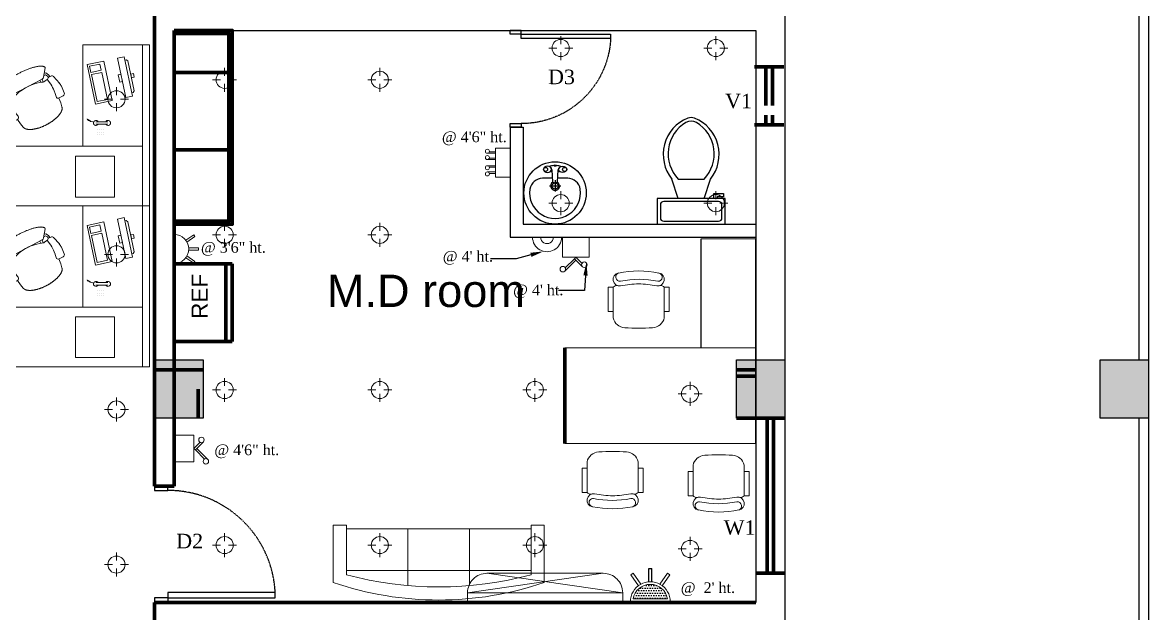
# Model space of a CAD drawing. Header units: inches. Extents: x 2702 to 16065, y 1501 to 3657.
# Drawn here: x 13356.5 to 13704.9, y 2448.8 to 2631.7 of the extents above; entities that cross this region are included whole.
import ezdxf
from ezdxf import colors
from ezdxf.entities.mleader import LeaderData, LeaderLine
from ezdxf.math import Vec2, Vec3

# ---------------------------------------------------------------- set-up
doc = ezdxf.new("R2010")
doc.units = ezdxf.units.IN
for name, pattern in [('ACAD_ISO02W100', [15, 12, -3]), ('ACAD_ISO03W100', [30, 12, -18]), ('HIDDEN4', [0.09375, 0.0625, -0.03125])]:
    doc.linetypes.add(name, pattern=pattern)
for name, color, linetype, lineweight in [('A-FURNITURE', 255, 'Continuous', 5), ('changing', 45, 'Continuous', 25), ('ELECTRICAL POINTS', 7, 'Continuous', 25), ('LIGHTS', 1, 'Continuous', 25)]:
    doc.layers.add(name, color=color, linetype=linetype, lineweight=lineweight)
for name, color, linetype in [('Layer1', 7, 'Continuous'), ('sanitary', 110, 'Continuous'), ('text', 10, 'Continuous')]:
    doc.layers.add(name, color=color, linetype=linetype)
doc.styles.add('NEG3', font='arial.ttf')
doc.styles.get("Standard").update_dxf_attribs({"font": 'arial.ttf'})

# ---------------------------------------------------------------- blocks, each defined once
blk = doc.blocks.new('Toilet - top')
for p, q in [((9.5, -6), (9.5, -2)), ((-10, -8.5), (-8, -8.5)), ((-10, -9.5), (-10, -8.5)), ((-7, -9.5), (-10, -9.5)), ((-8, -8.5), (-8, -8)), ((-7, -8), (-7, -9.5)), ((-4, -8), (-6, -14)), ((4, -8), (6, -14)), ((4, -14), (-4, -14))]:
    blk.add_line(p, q)
blk.add_lwpolyline([(10.5, -8), (10.5, 0), (-10.5, 0), (-10.5, -8)], close=True)
for points in [[(-9.5, -2), (-9.5, -6)], [(8.5, -1), (-8.5, -1)], [(-8.5, -7), (8.5, -7)]]:
    blk.add_lwpolyline(points)
for centre, radius, start, end in [((-8.62, -1.88), 0.884, 81.8699, 188.1301), ((8.62, -1.88), 0.884, 351.8699, 98.1301), ((-8.62, -6.12), 0.884, 171.8699, 278.1301), ((8.62, -6.12), 0.884, 261.8699, 8.1301), ((3.52, -21.58), 12.17, 141.4691, 247.9714), ((4.2, -21.82), 11.33, 136.3677, 238.9468), ((-3.52, -21.58), 12.17, 292.0284, 38.5307), ((-4.2, -21.82), 11.33, 301.053, 43.6321), ((0, -27.88), 4, 245.7318, 294.2682), ((0, -29), 4, 254.8605, 285.1395)]:
    blk.add_arc(centre, radius, start, end)
blk = doc.blocks.new('CH3')
for p, q in [((-259.1, 349.2), (-259.1, 141.4)), ((-218.2, 349.2), (-259.1, 349.2)), ((-218.2, 142.2), (-218.2, 349.2)), ((258.7, 349.6), (217.8, 349.6)), ((217.8, 349.6), (217.8, 141.9)), ((258.7, 141.9), (258.7, 349.6)), ((-218.2, 89.1), (-218.2, 162.9)), ((217.8, 87.4), (217.8, 162.2))]:
    blk.add_line(p, q)
at = {"linetype": 'Continuous'}
for p, q in [((-218, 141.4), (-259.1, 141.4)), ((258.7, 141.9), (217.8, 141.9))]:
    blk.add_line(p, q, dxfattribs=at)
for centre, radius, start, end in [((0, -347.9), 836.2, 78.08993, 101.91007), ((-163.1, 415.9), 55.3, 99.89884, 279.75221), ((-165.7, 435.5), 35.2, 94.91276, 274.91276), ((-3.5, -349.1), 766.3, 78.01124, 101.98876), ((163.1, 415.9), 55.3, 260.24779, 80.10116), ((158.8, 436.6), 36.2, 265.08724, 70.32125), ((18.4, -534.9), 912.7, 91.15667, 100.87136), ((-18.4, -534.9), 912.7, 79.12864, 88.84333), ((-110.6, 114.5), 110.6, 193.25658, 265.9234), ((0, 1665.8), 1665.8, 265.9234, 274.0766), ((110.6, 114.5), 110.6, 274.0766, 345.83344)]:
    blk.add_arc(centre, radius, start, end, dxfattribs=at)
for centre, start, end in [((-180.9, 308.9), 90.72261, 132.8382), ((180.4, 309.4), 47.1618, 87.57171)]:
    blk.add_arc(centre, 54.9, start, end)
blk = doc.blocks.new('office tab')
for p, q in [((4401.41, 2548.23), (4401.41, 2464.23)), ((4443.41, 2548.23), (4443.41, 2464.23))]:
    blk.add_line(p, q)
at = {"color": 0}
blk.add_line((4491.41, 2548.23), (4491.41, 2524.23), dxfattribs=at)
at = {"color": 0, "lineweight": 100}
blk.add_line((4401.41, 2464.23), (4443.41, 2464.23), dxfattribs=at)
at = {"layer": 'sanitary', "color": 0}
for p, q in [((4401.41, 2548.23), (4491.41, 2548.23)), ((4443.41, 2524.23), (4491.41, 2524.23))]:
    blk.add_line(p, q, dxfattribs=at)
at = {"color": 0, "xscale": 0.05165857493706992, "yscale": 0.05165857493706992, "zscale": 0.05165857493706992}
for p, rotation in [((4396.43, 2531.9), 89.99999999999999), ((4452.06, 2496.73), 270), ((4397.88, 2485.28), 89.99999999999999)]:
    blk.add_blockref('CH3', p, dxfattribs=dict(at, rotation=rotation))
blk = doc.blocks.new('AP00XXXX$0$A$C53421247')
at = {"color": 0}
for p, q in [((126, 628), (132, 630)), ((132, 630), (137, 632)), ((137, 632), (144, 634)), ((144, 634), (149, 636)), ((149, 636), (157, 638)), ((157, 638), (163, 639)), ((163, 639), (170, 641)), ((170, 641), (178, 643)), ((178, 643), (186, 644)), ((186, 644), (194, 646)), ((194, 646), (202, 647)), ((202, 647), (210, 648)), ((210, 648), (219, 649)), ((219, 649), (227, 650)), ((227, 650), (236, 651)), ((236, 651), (245, 652)), ((245, 652), (254, 652)), ((254, 652), (263, 653)), ((263, 653), (273, 653)), ((273, 653), (282, 654)), ((282, 654), (292, 654)), ((292, 654), (302, 654)), ((302, 654), (311, 654)), ((311, 654), (321, 654)), ((321, 654), (331, 654)), ((331, 654), (341, 654)), ((341, 654), (351, 653)), ((351, 653), (361, 653)), ((361, 653), (371, 652)), ((371, 652), (381, 652)), ((381, 652), (390, 651)), ((390, 651), (401, 650)), ((401, 650), (410, 649)), ((410, 649), (420, 648)), ((420, 648), (430, 646)), ((430, 646), (439, 646)), ((439, 646), (449, 644)), ((449, 644), (458, 642)), ((458, 642), (468, 641)), ((468, 641), (477, 639)), ((477, 639), (486, 637)), ((486, 637), (495, 636)), ((495, 636), (504, 634)), ((504, 634), (513, 632)), ((513, 632), (520, 630)), ((80, 503), (99, 534)), ((82, 595), (83, 598)), ((82, 593), (82, 595)), ((140, 501), (82, 587)), ((83, 598), (85, 600)), ((85, 600), (87, 604)), ((87, 604), (90, 607)), ((90, 607), (92, 609)), ((92, 609), (95, 612)), ((95, 612), (99, 614)), ((113, 514), (95, 493)), ((99, 614), (103, 617)), ((99, 534), (115, 538)), ((103, 617), (106, 619)), ((106, 619), (111, 621)), ((111, 621), (115, 624)), ((127, 514), (113, 514)), ((115, 624), (120, 626)), ((120, 626), (126, 628)), ((134, 510), (127, 514)), ((520, 630), (529, 627)), ((529, 627), (537, 625)), ((537, 625), (545, 623)), ((545, 623), (552, 620)), ((552, 620), (559, 618)), ((559, 618), (566, 616)), ((566, 616), (573, 614)), ((573, 614), (580, 611)), ((576, 474), (643, 549)), ((580, 611), (586, 608)), ((586, 608), (592, 605)), ((592, 605), (597, 603)), ((597, 603), (603, 600)), ((603, 600), (608, 597)), ((618, 502), (606, 508)), ((608, 597), (613, 595)), ((613, 595), (617, 591)), ((617, 591), (621, 588)), ((621, 588), (625, 586)), ((625, 586), (629, 582)), ((629, 582), (632, 580)), ((632, 580), (635, 576)), ((635, 576), (637, 574)), ((637, 574), (639, 571)), ((639, 571), (641, 568)), ((641, 568), (642, 565)), ((642, 565), (643, 562)), ((643, 562), (644, 559)), ((644, 559), (645, 556)), ((645, 556), (645, 553)), ((7, 368), (36, 460)), ((90, 476), (63, 478)), ((73, 477), (80, 503)), ((95, 493), (93, 475)), ((113, 453), (100, 394)), ((120, 459), (111, 457)), ((123, 459), (120, 459)), ((145, 454), (123, 459)), ((151, 491), (140, 501)), ((160, 452), (145, 454)), ((165, 488), (151, 491)), ((168, 452), (160, 452)), ((166, 452), (165, 488)), ((550, 463), (165, 488)), ((184, 457), (168, 452)), ((255, 473), (184, 457)), ((195, 486), (192, 459)), ((264, 474), (255, 473)), ((327, 478), (264, 474)), ((373, 474), (327, 478)), ((434, 465), (373, 474)), ((461, 459), (434, 465)), ((496, 446), (461, 459)), ((529, 434), (496, 446)), ((520, 465), (518, 438)), ((545, 430), (529, 434)), ((545, 430), (550, 463)), ((564, 429), (545, 430)), ((550, 463), (564, 465)), ((564, 465), (576, 474)), ((588, 432), (564, 429)), ((585, 483), (591, 485)), ((591, 432), (588, 432)), ((591, 485), (604, 482)), ((597, 428), (591, 432)), ((595, 413), (600, 364)), ((604, 482), (620, 461)), ((633, 471), (618, 502)), ((620, 461), (621, 444)), ((650, 442), (623, 444)), ((636, 460), (633, 471)), ((638, 443), (636, 460)), ((690, 327), (673, 421)), ((2, 245), (0, 325)), ((97, 312), (98, 282)), ((98, 280), (103, 245)), ((593, 282), (588, 252)), ((682, 205), (691, 283)), ((26, 220), (76, 217)), ((83, 159), (80, 217)), ((90, 114), (83, 159)), ((577, 82), (590, 128)), ((588, 250), (580, 218)), ((590, 128), (600, 187)), ((602, 186), (655, 183)), ((90, 111), (90, 114)), ((90, 110), (90, 111)), ((91, 107), (90, 110)), ((92, 105), (91, 107)), ((92, 102), (92, 105)), ((93, 100), (92, 102)), ((94, 98), (93, 100)), ((95, 96), (94, 98)), ((96, 93), (95, 96)), ((97, 91), (96, 93)), ((99, 89), (97, 91)), ((100, 87), (99, 89)), ((101, 84), (100, 87)), ((103, 82), (101, 84)), ((105, 80), (103, 82)), ((107, 78), (105, 80)), ((109, 76), (107, 78)), ((111, 73), (109, 76)), ((113, 72), (111, 73)), ((116, 69), (113, 72)), ((118, 67), (116, 69)), ((120, 65), (118, 67)), ((123, 63), (120, 65)), ((125, 60), (123, 63)), ((128, 59), (125, 60)), ((132, 57), (128, 59)), ((135, 54), (132, 57)), ((138, 53), (135, 54)), ((141, 51), (138, 53)), ((144, 49), (141, 51)), ((148, 47), (144, 49)), ((151, 45), (148, 47)), ((155, 44), (151, 45)), ((158, 42), (155, 44)), ((162, 40), (158, 42)), ((165, 38), (162, 40)), ((169, 36), (165, 38)), ((173, 34), (169, 36)), ((178, 33), (173, 34)), ((182, 31), (178, 33)), ((186, 30), (182, 31)), ((190, 28), (186, 30)), ((194, 27), (190, 28)), ((199, 25), (194, 27)), ((204, 24), (199, 25)), ((207, 22), (204, 24)), ((212, 21), (207, 22)), ((217, 19), (212, 21)), ((221, 18), (217, 19)), ((226, 17), (221, 18)), ((231, 16), (226, 17)), ((236, 15), (231, 16)), ((241, 14), (236, 15)), ((246, 13), (241, 14)), ((250, 11), (246, 13)), ((256, 10), (250, 11)), ((261, 9), (256, 10)), ((266, 8), (261, 9)), ((271, 8), (266, 8)), ((276, 7), (271, 8)), ((281, 6), (276, 7)), ((287, 5), (281, 6)), ((291, 4), (287, 5)), ((297, 4), (291, 4)), ((302, 4), (297, 4)), ((307, 2), (302, 4)), ((313, 2), (307, 2)), ((318, 2), (313, 2)), ((323, 1), (318, 2)), ((328, 1), (323, 1)), ((334, 1), (328, 1)), ((339, 1), (334, 1)), ((344, 0), (339, 1)), ((350, 1), (344, 0)), ((356, 0), (350, 1)), ((360, 0), (356, 0)), ((366, 0), (360, 0)), ((371, 0), (366, 0)), ((376, 1), (371, 0)), ((382, 0), (376, 1)), ((387, 1), (382, 0)), ((392, 1), (387, 1)), ((397, 1), (392, 1)), ((402, 1), (397, 1)), ((407, 2), (402, 1)), ((412, 2), (407, 2)), ((417, 3), (412, 2)), ((423, 3), (417, 3)), ((427, 4), (423, 3)), ((432, 4), (427, 4)), ((437, 6), (432, 4)), ((442, 6), (437, 6)), ((447, 7), (442, 6)), ((451, 8), (447, 7)), ((455, 9), (451, 8)), ((460, 9), (455, 9)), ((465, 10), (460, 9)), ((469, 12), (465, 10)), ((474, 12), (469, 12)), ((478, 13), (474, 12)), ((482, 15), (478, 13)), ((486, 16), (482, 15)), ((490, 17), (486, 16)), ((494, 18), (490, 17)), ((498, 19), (494, 18)), ((502, 21), (498, 19)), ((506, 22), (502, 21)), ((510, 23), (506, 22)), ((514, 25), (510, 23)), ((517, 27), (514, 25)), ((520, 28), (517, 27)), ((524, 30), (520, 28)), ((528, 31), (524, 30)), ((530, 33), (528, 31)), ((533, 35), (530, 33)), ((537, 36), (533, 35)), ((539, 38), (537, 36)), ((542, 40), (539, 38)), ((545, 42), (542, 40)), ((547, 43), (545, 42)), ((550, 46), (547, 43)), ((552, 47), (550, 46)), ((555, 49), (552, 47)), ((557, 51), (555, 49)), ((559, 53), (557, 51)), ((561, 55), (559, 53)), ((563, 57), (561, 55)), ((565, 59), (563, 57)), ((567, 61), (565, 59)), ((568, 63), (567, 61)), ((569, 65), (568, 63)), ((571, 67), (569, 65)), ((572, 70), (571, 67)), ((573, 71), (572, 70)), ((574, 74), (573, 71)), ((575, 76), (574, 74)), ((576, 78), (575, 76)), ((577, 81), (576, 78)), ((577, 82), (577, 81))]:
    blk.add_line(p, q, dxfattribs=at)
for centre, radius, start, end in [((88, 591), 6.35, 164.3929, 214.029), ((638, 553), 6.35, 318.2555, 357.1149), ((60, 452), 25.4, 85.1777, 163.418), ((87, 451), 25.4, 6.3757, 85.1777), ((446, 342), 350, 171.2066, 184.7536), ((620, 418), 25.4, 85.208, 169.2349), ((620, 418), 25.4, 169.2349, 190.8913), ((648, 417), 25.4, 9.9024, 85.208), ((153, 324), 152, 163.1174, 179.4456), ((124, 283), 25.4, 182.6801, 187.8199), ((563, 256), 25.4, 345.2, 350.3398), ((251, 353), 350, 348.2663, 1.8132), ((539, 300), 152, 353.5743, 9.9024), ((28, 245), 25.4, 180.1777, 266.5099), ((78, 242), 25.4, 266.5099, 4.8356), ((604, 212), 25.4, 165.2, 266.5099), ((657, 209), 25.4, 266.5099, 353.5743)]:
    blk.add_arc(centre, radius, start, end, dxfattribs=at)
blk = doc.blocks.new('A$C6978789A')
at = {"color": 0}
for p, q in [((-1.628, 0), (-1.628, 1.736)), ((-1.012, 1.736), (-1.628, 1.736)), ((-1.012, 0.072), (-1.012, 1.736)), ((0.036, 0), (0.036, 1.736)), ((0.652, 1.736), (0.036, 1.736)), ((0.652, 0.072), (0.652, 1.736)), ((0.036, 0.688), (-1.012, 0.688)), ((-0.762, 0.577), (-0.753, 0.606)), ((-0.758, 0.61), (-0.743, 0.615)), ((-0.753, 0.62), (-0.738, 0.625)), ((-0.748, 0.63), (-0.733, 0.635)), ((-0.743, 0.64), (-0.728, 0.645)), ((-0.577, 0.558), (-0.168, 0.645)), ((-0.55, 0.541), (-0.271, 0.601)), ((-0.271, 0.601), (-0.248, 0.493)), ((-0.249, 0.605), (-0.185, 0.619)), ((-0.226, 0.498), (-0.249, 0.605)), ((-0.185, 0.619), (-0.162, 0.512)), ((-0.168, 0.645), (-0.131, 0.473)), ((0.036, 0.688), (0.036, 0.072)), ((1.7, 0.688), (0.652, 0.688)), ((0.902, 0.577), (0.911, 0.606)), ((0.906, 0.61), (0.921, 0.615)), ((0.911, 0.62), (0.926, 0.625)), ((0.916, 0.63), (0.931, 0.635)), ((0.921, 0.64), (0.936, 0.645)), ((1.088, 0.558), (1.496, 0.645)), ((1.114, 0.541), (1.393, 0.601)), ((1.393, 0.601), (1.416, 0.493)), ((1.415, 0.605), (1.479, 0.619)), ((1.438, 0.498), (1.415, 0.605)), ((1.479, 0.619), (1.502, 0.512)), ((1.496, 0.645), (1.533, 0.473)), ((1.7, 0.688), (1.7, 0.072)), ((-0.89, 0.541), (-0.89, 0.541)), ((-0.89, 0.517), (-0.89, 0.517)), ((-0.89, 0.494), (-0.89, 0.494)), ((-0.89, 0.471), (-0.89, 0.471)), ((-0.866, 0.541), (-0.866, 0.541)), ((-0.866, 0.517), (-0.866, 0.517)), ((-0.866, 0.494), (-0.866, 0.494)), ((-0.866, 0.471), (-0.866, 0.471)), ((-0.843, 0.541), (-0.843, 0.541)), ((-0.843, 0.517), (-0.843, 0.517)), ((-0.843, 0.494), (-0.843, 0.494)), ((-0.843, 0.471), (-0.843, 0.471)), ((-0.783, 0.429), (-0.783, 0.553)), ((-0.758, 0.429), (-0.758, 0.553)), ((-0.54, 0.386), (-0.577, 0.558)), ((-0.527, 0.433), (-0.55, 0.541)), ((-0.131, 0.473), (-0.54, 0.386)), ((-0.248, 0.493), (-0.527, 0.433)), ((-0.162, 0.512), (-0.226, 0.498)), ((0.774, 0.541), (0.774, 0.541)), ((0.774, 0.517), (0.774, 0.517)), ((0.774, 0.494), (0.774, 0.494)), ((0.774, 0.471), (0.774, 0.471)), ((0.798, 0.541), (0.798, 0.541)), ((0.798, 0.517), (0.798, 0.517)), ((0.798, 0.494), (0.798, 0.494)), ((0.798, 0.471), (0.798, 0.471)), ((0.821, 0.541), (0.821, 0.541)), ((0.821, 0.517), (0.821, 0.517)), ((0.821, 0.494), (0.821, 0.494)), ((0.821, 0.471), (0.821, 0.471)), ((0.881, 0.429), (0.881, 0.553)), ((0.906, 0.429), (0.906, 0.553)), ((1.124, 0.386), (1.088, 0.558)), ((1.137, 0.433), (1.114, 0.541)), ((1.533, 0.473), (1.124, 0.386)), ((1.416, 0.493), (1.137, 0.433)), ((1.502, 0.512), (1.438, 0.498)), ((-0.129, 0.223), (-0.117, 0.241)), ((-0.12, 0.254), (-0.117, 0.241)), ((1.535, 0.223), (1.547, 0.241)), ((1.544, 0.254), (1.547, 0.241)), ((-0.46, 0.181), (-0.457, 0.168)), ((-0.457, 0.168), (-0.439, 0.157)), ((-0.439, 0.157), (-0.129, 0.223)), ((1.204, 0.181), (1.207, 0.168)), ((1.207, 0.168), (1.225, 0.157)), ((1.225, 0.157), (1.535, 0.223)), ((0.036, 0.072), (-1.628, 0.072)), ((0.036, 0.072), (-1.628, 0.072)), ((0.036, 0), (-1.628, 0)), ((0.036, 0), (-1.628, 0)), ((0.036, 0), (-1.628, 0)), ((1.7, 0), (0, 0)), ((1.7, 0.072), (0.036, 0.072)), ((1.7, 0.072), (0.036, 0.072)), ((0.036, 0), (0.036, 0.072)), ((1.7, 0), (0.036, 0)), ((1.7, 0), (1.7, 0.072)), ((1.7, 0), (0.036, 0))]:
    blk.add_line(p, q, dxfattribs=at)
for points in [[(-1.111, 0.36), (-1.532, 0.36), (-1.532, 0.764), (-1.111, 0.764)], [(0.548, 0.36), (0.127, 0.36), (0.127, 0.764), (0.548, 0.764)], [(-0.509, 0.244), (-0.101, 0.331), (-0.086, 0.261), (-0.494, 0.174)], [(-0.349, 0.308), (-0.273, 0.324), (-0.267, 0.296), (-0.343, 0.28)], [(1.155, 0.244), (1.563, 0.331), (1.578, 0.261), (1.17, 0.174)], [(1.315, 0.308), (1.391, 0.324), (1.397, 0.296), (1.321, 0.28)], [(-0.303, 0.186), (-0.265, 0.194), (-0.259, 0.166), (-0.297, 0.158)], [(1.361, 0.186), (1.399, 0.194), (1.405, 0.166), (1.367, 0.158)]]:
    blk.add_lwpolyline(points, close=True, dxfattribs=at)
for centre, start, end in [((-0.771, 0.553), 298.4915, 241.5085), ((0.893, 0.553), 298.4915, 241.5085), ((-0.771, 0.429), 118.4915, 61.5085), ((0.893, 0.429), 118.4915, 61.5085)]:
    blk.add_arc(centre, 0.026, start, end, dxfattribs=at)
at = {"color": 0, "xscale": -0.0009244712992276988, "yscale": 0.0009244712990721382, "zscale": 0.0009244712990936547, "rotation": 294.0917746407043}
for p in [(-0.666, 0.787), (0.998, 0.787)]:
    blk.add_blockref('AP00XXXX$0$A$C53421247', p, dxfattribs=at)
blk = doc.blocks.new('ventilator')
at = {"color": 7, "lineweight": 100, "true_color": 0xffffff}
for p, q in [((0, 0), (9, 0)), ((0, -18), (9, -18))]:
    blk.add_line(p, q, dxfattribs=at)
at = {"color": 7, "linetype": 'ACAD_ISO02W100', "lineweight": 100, "true_color": 0xffffff}
for p, q in [((3.5, 0), (3.5, -18)), ((5.5, 0), (5.5, -18))]:
    blk.add_line(p, q, dxfattribs=at)
blk = doc.blocks.new('4ftwin')
at = {"color": 7, "lineweight": 100, "true_color": 0xffffff}
for p, q in [((0, 0), (9, 0)), ((3.5, 0), (3.5, -48)), ((5.5, 0), (5.5, -48)), ((0, -48), (9, -48))]:
    blk.add_line(p, q, dxfattribs=at)
blk = doc.blocks.new('A$C0CE462CD')
for p, q in [((860, 100), (860, 0)), ((860, 0), (893.9, 0))]:
    blk.add_line(p, q)
blk.add_lwpolyline([(860, 100), (860, 920), (818.4, 920), (818.4, 100)], close=True)
for points in [[(6.1, 0), (40, 0), (40, 100), (6.1, 100)], [(6.1, 100), (6.1, 0)], [(860, 100), (893.9, 100), (893.9, 0)]]:
    blk.add_lwpolyline(points)
at = {"linetype": 'HIDDEN4'}
blk.add_arc((859.1, 101.9), 819.1, 92.8508, 180.13091, dxfattribs=at)
blk = doc.blocks.new('SOFARND8')
at = {"linetype": 'Continuous'}
for p, q in [((-14, -32.4421), (-14, -6.5994)), ((14, -32.4421), (14, -6.5994)), ((-42, -34.0001), (-42, -11.4697)), ((-41.9998, -13.3819), (41.9998, -13.3819)), ((42, -34.0001), (42, -11.4697)), ((-42, -32.4421), (42, -32.4421))]:
    blk.add_line(p, q, dxfattribs=at)
for points in [[(-42, -34.0001), (-48.00003, -34.0001), (-48.00003, -8.0001)], [(48, -8.0001), (48, -34.0001), (42, -34.0001)]]:
    blk.add_lwpolyline(points, dxfattribs=at)
for centre, radius, start, end in [((0, -148), 148, 71.07536, 108.9247), ((0, -169.975), 163.9749, 75.15911, 104.8409)]:
    blk.add_arc(centre, radius, start, end, dxfattribs=at)
blk = doc.blocks.new('ref')
at = {"color": 7, "lineweight": 100, "true_color": 0xffffff}
for p, q in [((0, 24), (0, 0)), ((18, 24), (0, 24)), ((16, 0), (16, 24)), ((18, 0), (18, 24)), ((0, 0), (18, 0))]:
    blk.add_line(p, q, dxfattribs=at)
blk = doc.blocks.new('42234')
at = {"color": 0}
for p, q in [((-24.6, -63.3), (-20.1, -157.2)), ((20.1, -157.2), (24.6, -63.3)), ((-21.4, -130), (-98.9, -130)), ((0, -145), (0, -235)), ((98.9, -130), (21.4, -130)), ((-45, -190), (45, -190))]:
    blk.add_line(p, q, dxfattribs=at)
for centre, radius in [((0, -245), 245), ((-75, -60), 15.8), ((75, -60), 15.8), ((0, -190), 25)]:
    blk.add_circle(centre, radius, dxfattribs=at)
for centre, radius, start, end in [((-60.7, -70.4), 36.8, 11.10529, 65.02333), ((-26.4, -80.5), 2.63, 354.21708, 83.91242), ((26.4, -80.5), 2.63, 96.08758, 185.78292), ((60.7, -70.4), 36.8, 114.97667, 168.87195), ((-98.9, -230), 100, 90, 171.37307), ((0, -190), 35, 122.38339, 57.61657), ((-15.1, -157), 5, 182.7195, 244.4376), ((15.1, -157), 5, 295.56257, 357.27924), ((98.9, -230), 100, 8.62693, 90), ((0, -245), 200, 171.37307, 8.62693)]:
    blk.add_arc(centre, radius, start, end, dxfattribs=at)
at = {"color": 0, "extrusion": (0, 0, -1)}
blk.add_ellipse((-60, -60), major_axis=(32, 0), ratio=0.780869, dxfattribs=at)
at = {"color": 0}
for centre, major_axis, ratio, start_param, end_param in [((0, -55), (-65, 0), 0.384615, -1.398412, -0.80273), ((0, -55), (-65, 0), 0.384615, 0.989338, 1.1639), ((0, -55), (-65, 0), 0.384615, -2.338863, -1.743181), ((0, -55), (-65, 0), 0.384615, 1.945703, 1.947072), ((0, -55), (-65, 0), 0.384615, 1.977693, 2.152255), ((0, -150), (26.7, 0), 0.563748, -2.274391, -0.867198)]:
    blk.add_ellipse(centre, major_axis=major_axis, ratio=ratio, start_param=start_param, end_param=end_param, dxfattribs=at)
at = {"color": 0, "extrusion": (0, 0, -1)}
blk.add_ellipse((0, -55), major_axis=(65, 0), ratio=0.384615, start_param=1.945703, end_param=1.947072, dxfattribs=at)
at = {"color": 0}
for centre, major_axis, ratio in [((0, -30), (11.2, 0), 0.447214), ((60, -60), (-32, 0), 0.780869)]:
    blk.add_ellipse(centre, major_axis=major_axis, ratio=ratio, dxfattribs=at)
blk = doc.blocks.new('SPLIT A.C')
at = {"layer": 'ELECTRICAL POINTS', "color": 230, "lineweight": 20}
for p, q in [((-24, -3), (18, -9)), ((24, -3), (-24, -3)), ((24, -3), (-18, -9))]:
    blk.add_line(p, q, dxfattribs=at)
blk.add_lwpolyline([(-24, 0), (-24, -3, 0.414214), (-18, -9), (18, -9, 0.414214), (24, -3), (24, 0)], format="xyb", close=True, dxfattribs=at)
blk = doc.blocks.new('SWITCH BOX')
at = {"layer": 'ELECTRICAL POINTS', "color": 193, "lineweight": 20}
blk.add_lwpolyline([(0, 4.5), (0, -4.5), (4.5, -4.5), (4.5, 4.5)], close=True, dxfattribs=at)
for points in [[(6.46, 3.35), (4.5, 3.35), (4.5, 2.89), (7.06, 2.89)], [(6.46, 1.41), (4.5, 1.41), (4.5, 0.95), (7.06, 0.95)], [(6.46, -1.41), (4.5, -1.41), (4.5, -0.95), (7.06, -0.95)], [(6.46, -3.35), (4.5, -3.35), (4.5, -2.89), (7.06, -2.89)]]:
    blk.add_lwpolyline(points, dxfattribs=at)
for centre in [(7.06, 3.51), (7.06, 1.57), (7.06, -1.57), (7.06, -3.51)]:
    blk.add_circle(centre, 0.621, dxfattribs=at)
blk = doc.blocks.new('2-WAY SWITCH BOARD')
at = {"layer": 'ELECTRICAL POINTS', "color": 193, "lineweight": 20}
for p, q in [((0, 3), (0, -3)), ((4.5, 3), (0, 3)), ((4.5, -3), (4.5, 3)), ((6.89, -2.39), (4.83, -0.33)), ((5.16, 0), (7.64, -2.48)), ((0, -3), (4.5, -3))]:
    blk.add_line(p, q, dxfattribs=at)
blk.add_lwpolyline([(5.88, 1.38), (4.5, 0), (4.83, -0.33), (6.64, 1.48)], dxfattribs=at)
for centre in [(6.2, 1.92), (7.2, -2.92)]:
    blk.add_circle(centre, 0.621, dxfattribs=at)
blk = doc.blocks.new('HGF')
at = {"layer": 'ELECTRICAL POINTS', "color": 10, "lineweight": 20}
blk.add_line((54606.15, -18034.58), (54606.15, -18043.58), dxfattribs=at)
for radius in [4.5, 2]:
    blk.add_arc((54606.15, -18039.08), radius, 270, 90, dxfattribs=at)
blk = doc.blocks.new('15 AMPS 3')
at = {"layer": 'ELECTRICAL POINTS', "color": 10, "lineweight": 20}
for p, q in [((0, 4.5), (0, -4.5)), ((3.6, 2.7), (6.06, 4.42)), ((6.44, 3.87), (3.96, 2.14)), ((6.06, 4.42), (6.44, 3.87)), ((4.49, 0.34), (7.5, 0.34)), ((7.5, 0.34), (7.5, -0.34)), ((3.6, -2.7), (6.06, -4.42)), ((6.44, -3.87), (3.96, -2.14)), ((4.49, -0.34), (7.5, -0.34)), ((6.06, -4.42), (6.44, -3.87))]:
    blk.add_line(p, q, dxfattribs=at)
blk.add_arc((0, 0), 4.5, 270, 90, dxfattribs=at)
blk = doc.blocks.new('AMS 15')
at = {"layer": 'changing'}
h = blk.add_hatch(dxfattribs=at)
h.set_pattern_fill('DOTS', color=3, scale=9, angle=90, style=0)
h.set_pattern_definition([(90, (-93646.48644, -184541.1382), (-0.5625, 0.28125), [0, -0.5625])])
h.paths.add_polyline_path([(0.6, 3.85), (0.6, -3.85, 0.856349)])
at = {"layer": 'ELECTRICAL POINTS', "color": 10, "lineweight": 13}
for p, q in [((0, 4.5), (0, -4.5)), ((0.6, 3.85), (0.6, -3.85)), ((3.6, 2.7), (6.06, 4.42)), ((6.44, 3.87), (3.96, 2.14)), ((6.06, 4.42), (6.44, 3.87)), ((6.44, -3.87), (3.96, -2.14)), ((3.6, -2.7), (6.06, -4.42)), ((6.06, -4.42), (6.44, -3.87))]:
    blk.add_line(p, q, dxfattribs=at)
at = {"layer": 'ELECTRICAL POINTS', "color": 10}
for p, q in [((4.49, 0.34), (7.5, 0.34)), ((7.5, 0.34), (7.5, -0.34)), ((4.49, -0.34), (7.5, -0.34))]:
    blk.add_line(p, q, dxfattribs=at)
at = {"layer": 'ELECTRICAL POINTS', "color": 10, "lineweight": 13}
for radius, start, end in [(4.5, 270, 90), (3.9, 278.8499, 81.1501)]:
    blk.add_arc((0, 0), radius, start, end, dxfattribs=at)
blk = doc.blocks.new('CEILING POINT')
at = {"layer": 'ELECTRICAL POINTS', "color": 20, "lineweight": 13}
for p, q in [((0, 5.25), (0, 1.75)), ((-1.75, 0), (-5.25, 0)), ((5.25, 0), (1.75, 0)), ((0, -1.75), (0, -5.25))]:
    blk.add_line(p, q, dxfattribs=at)
blk.add_circle((0, 0), 3.75, dxfattribs=at)

msp = doc.modelspace()

# ---------------------------------------------------------------- hatches: boundary and pattern name
at = {"linetype": 'ACAD_ISO03W100', "lineweight": 100}
h = msp.add_hatch(color=256, dxfattribs=at)
h.dxf.hatch_style = 1
h.paths.add_polyline_path([(13239.875, 1996.231), (13224.875, 1996.231), (13224.875, 1978.231), (13239.875, 1978.231)])
h.paths.add_polyline_path([(13412.375, 1996.231), (13397.375, 1996.231), (13397.375, 1978.231), (13412.375, 1978.231)])
h.paths.add_polyline_path([(13592.375, 1996.231), (13577.375, 1996.231), (13577.375, 1978.231), (13592.375, 1978.231)])
h.paths.add_polyline_path([(13704.875, 1996.231), (13689.875, 1996.231), (13689.875, 1978.231), (13704.875, 1978.231)])
h.paths.add_polyline_path([(13592.375, 2167.231), (13577.375, 2167.231), (13577.375, 2149.231), (13592.375, 2149.231)])
h.paths.add_polyline_path([(13412.375, 2167.231), (13397.375, 2167.231), (13397.375, 2149.231), (13412.375, 2149.231)])
h.paths.add_polyline_path([(13239.875, 2167.231), (13224.875, 2167.231), (13224.875, 2149.231), (13239.875, 2149.231)])
h.paths.add_polyline_path([(13704.875, 2347.231), (13689.875, 2347.231), (13689.875, 2329.231), (13704.875, 2329.231)])
h.paths.add_polyline_path([(13592.375, 2347.231), (13577.375, 2347.231), (13577.375, 2329.231), (13592.375, 2329.231)])
h.paths.add_polyline_path([(13412.375, 2347.231), (13397.375, 2347.231), (13397.375, 2329.231), (13412.375, 2329.231)])
h.paths.add_polyline_path([(13239.875, 2347.231), (13224.875, 2347.231), (13224.875, 2329.231), (13239.875, 2329.231)])
h.paths.add_polyline_path([(13239.875, 2527.231), (13224.875, 2527.231), (13224.875, 2509.231), (13239.875, 2509.231)])
h.paths.add_polyline_path([(13412.375, 2527.231), (13397.375, 2527.231), (13397.375, 2509.231), (13412.375, 2509.231)])
h.paths.add_polyline_path([(13592.375, 2527.231), (13577.375, 2527.231), (13577.375, 2509.231), (13592.375, 2509.231)])
h.paths.add_polyline_path([(13704.875, 2527.231), (13689.875, 2527.231), (13689.875, 2509.231), (13704.875, 2509.231)])
h.paths.add_polyline_path([(13704.875, 2707.231), (13689.875, 2707.231), (13689.875, 2689.231), (13704.875, 2689.231)])
h.paths.add_polyline_path([(13592.375, 2707.231), (13577.375, 2707.231), (13577.375, 2689.231), (13592.375, 2689.231)])
h.paths.add_polyline_path([(13412.375, 2707.231), (13397.375, 2707.231), (13397.375, 2689.231), (13412.375, 2689.231)])
h.paths.add_polyline_path([(13239.875, 2707.231), (13224.875, 2707.231), (13224.875, 2689.231), (13239.875, 2689.231)])
h.paths.add_polyline_path([(13239.875, 2878.231), (13224.875, 2878.231), (13224.875, 2860.231), (13239.875, 2860.231)])
h.paths.add_polyline_path([(13412.375, 2878.231), (13397.375, 2878.231), (13397.375, 2860.231), (13412.375, 2860.231)])
h.paths.add_polyline_path([(13592.375, 2878.231), (13577.375, 2878.231), (13577.375, 2860.231), (13592.375, 2860.231)])
h.paths.add_polyline_path([(13704.875, 2878.231), (13689.875, 2878.231), (13689.875, 2860.231), (13704.875, 2860.231)])

# ---------------------------------------------------------------- linework, layer by layer
for p, q in [((13704.875, 2878.231), (13704.875, 1978.231)), ((13592.375, 2869.231), (13592.375, 2233.926)), ((13701.875, 2689.231), (13701.875, 2527.231)), ((13403.375, 2629.231), (13583.375, 2629.231)), ((13583.375, 2629.231), (13583.375, 2604.231)), ((13583.375, 2629.231), (13583.375, 2452.231)), ((13507.375, 2599.231), (13507.375, 2565.231)), ((13507.375, 2599.231), (13511.375, 2599.231)), ((13511.375, 2599.231), (13511.375, 2569.231)), ((13583.375, 2602.231), (13583.375, 2527.231)), ((13511.375, 2569.231), (13583.375, 2569.231)), ((13507.375, 2565.231), (13583.375, 2565.231)), ((13583.375, 2509.231), (13583.375, 2464.231)), ((13701.875, 2509.231), (13701.875, 2347.231)), ((13583.375, 2458.231), (13583.375, 2452.231)), ((13583.375, 2458.231), (13583.375, 2452.231))]:
    msp.add_line(p, q)
at = {"color": 7, "lineweight": 100, "true_color": 0xffffff}
for p, q in [((13577.375, 2522.231), (13583.375, 2522.231)), ((13583.375, 2522.231), (13580.375, 2522.231)), ((13410.875, 2509.231), (13410.875, 2518.231))]:
    msp.add_line(p, q, dxfattribs=at)
for points in [[(13397.375, 2509.231), (13397.375, 2527.231), (13412.375, 2527.231), (13412.375, 2509.231)], [(13577.375, 2509.231), (13577.375, 2527.231), (13592.375, 2527.231), (13592.375, 2509.231)], [(13689.875, 2509.231), (13689.875, 2527.231), (13704.875, 2527.231), (13704.875, 2509.231)]]:
    msp.add_lwpolyline(points, close=True)
at = {"layer": 'A-FURNITURE', "lineweight": 100}
for points in [[(13403.375, 2629.231), (13421.375, 2629.231), (13421.375, 2569.231), (13403.375, 2569.231)], [(13403.375, 2628.231), (13420.375, 2628.231), (13420.375, 2570.231), (13403.375, 2570.231)], [(13403.375, 2616.231), (13420.375, 2616.231)], [(13403.375, 2592.231), (13420.375, 2592.231)]]:
    msp.add_lwpolyline(points, dxfattribs=at)
at = {"layer": 'sanitary', "color": 7, "lineweight": 100, "true_color": 0xffffff}
for p, q in [((13397.375, 2629.231), (13397.375, 2635.231)), ((13397.375, 2488.231), (13397.375, 2629.231)), ((13403.375, 2509.231), (13403.375, 2629.231)), ((13403.375, 2524.231), (13403.375, 2527.231)), ((13397.375, 2524.231), (13412.375, 2524.231)), ((13397.375, 2524.231), (13412.375, 2524.231)), ((13577.375, 2524.231), (13583.375, 2524.231)), ((13577.375, 2524.231), (13583.375, 2524.231)), ((13577.375, 2524.231), (13583.375, 2524.231)), ((13397.375, 2488.231), (13397.375, 2509.231)), ((13403.375, 2488.231), (13403.375, 2509.231)), ((13577.375, 2509.231), (13592.375, 2509.231)), ((13397.375, 2488.231), (13403.375, 2488.231)), ((13397.375, 2446.231), (13397.375, 2452.231)), ((13397.375, 2452.231), (13583.375, 2452.231)), ((13445.375, 2452.231), (13475.375, 2452.231)), ((13487.375, 2452.231), (13487.375, 2452.231))]:
    msp.add_line(p, q, dxfattribs=at)

# ---------------------------------------------------------------- block references
at = {"color": 7, "lineweight": 100, "true_color": 0xffffff}
for p, xscale, yscale, zscale, rotation in [((13507.375, 2599.026), -0.03378995433790689, 0.03378995433790689, 0.03378995433790689, 270.0000000000014), ((13397.375, 2488.478), 0.04054794520548879, 0.04054794520548879, 0.04054794520548879, 270)]:
    msp.add_blockref('A$C0CE462CD', p, dxfattribs=dict(at, xscale=xscale, yscale=yscale, zscale=zscale, rotation=rotation))
at = {"color": 7, "linetype": 'ACAD_ISO02W100', "lineweight": 100, "true_color": 0xffffff}
msp.add_blockref('ventilator', (13583.001, 2617.987), dxfattribs=at)
at = {"lineweight": 18, "rotation": 180}
msp.add_blockref('SWITCH BOX', (13507.386, 2588.299), dxfattribs=at)
at = {"color": 7, "lineweight": 100, "true_color": 0xffffff}
for name, p in [('ref', (13403.388, 2532.937)), ('4ftwin', (13583.375, 2509.231))]:
    msp.add_blockref(name, p, dxfattribs=at)
at = {"layer": 'A-FURNITURE', "lineweight": 100}
for name, p, xscale, yscale, zscale, rotation in [('A$C6978789A', (13395.779, 2573.852), 29.92546292720945, 29.92546292720945, 29.92546292720945, 89.99999999999999), ('office tab', (11790.579, -595.18), -0.7035450054069052, 0.7035450054069052, 0.7035450054069052, 269.9999999999978), ('SOFARND8', (13485.272, 2452.938), 0.6803581441202844, 0.6803581441202844, 0.6803581441202844, 180.0002331871421)]:
    msp.add_blockref(name, p, dxfattribs=dict(at, xscale=xscale, yscale=yscale, zscale=zscale, rotation=rotation))
at = {"layer": 'A-FURNITURE', "lineweight": 18, "xscale": 0.7067174399999917, "yscale": 0.7067174399999917, "zscale": 0.7067174399999917}
for p in [(13467.039, 2517.942), (13515.039, 2517.942), (13563.024, 2516.743), (13467.039, 2469.942), (13515.039, 2469.942), (13563.024, 2468.743)]:
    msp.add_blockref('CEILING POINT', p, dxfattribs=at)
at = {"layer": 'changing', "color": 30, "lineweight": 18, "xscale": 1.372799999999984, "yscale": 1.372799999999984, "zscale": 1.372799999999984, "rotation": 89.99999999999997}
msp.add_blockref('AMS 15', (13550.743, 2452.441), dxfattribs=at)
at = {"layer": 'ELECTRICAL POINTS', "lineweight": 18}
for name, p, xscale, yscale, zscale in [('CEILING POINT', (13523.016, 2623.762), 0.7067174399999917, 0.7067174399999917, 0.7067174399999917), ('CEILING POINT', (13571.016, 2623.762), 0.7067174399999917, 0.7067174399999917, 0.7067174399999917), ('CEILING POINT', (13419.039, 2613.942), 0.7067174399999917, 0.7067174399999917, 0.7067174399999917), ('CEILING POINT', (13467.039, 2613.942), 0.7067174399999917, 0.7067174399999917, 0.7067174399999917), ('CEILING POINT', (13385.561, 2607.907), 0.7067174399999917, 0.7067174399999917, 0.7067174399999917), ('CEILING POINT', (13523.016, 2575.762), 0.7067174399999917, 0.7067174399999917, 0.7067174399999917), ('CEILING POINT', (13571.016, 2575.762), 0.7067174399999917, 0.7067174399999917, 0.7067174399999917), ('CEILING POINT', (13419.039, 2565.942), 0.7067174399999917, 0.7067174399999917, 0.7067174399999917), ('CEILING POINT', (13467.039, 2565.942), 0.7067174399999917, 0.7067174399999917, 0.7067174399999917), ('CEILING POINT', (13385.561, 2559.907), 0.7067174399999917, 0.7067174399999917, 0.7067174399999917), ('CEILING POINT', (13419.039, 2517.942), 0.7067174399999917, 0.7067174399999917, 0.7067174399999917), ('CEILING POINT', (13385.561, 2511.907), 0.7067174399999917, 0.7067174399999917, 0.7067174399999917), ('2-WAY SWITCH BOARD', (13403.349, 2499.858), 1.372799999999984, 1.372799999999984, 1.372799999999984), ('CEILING POINT', (13419.039, 2469.942), 0.7067174399999917, 0.7067174399999917, 0.7067174399999917), ('CEILING POINT', (13385.561, 2463.907), 0.7067174399999917, 0.7067174399999917, 0.7067174399999917)]:
    msp.add_blockref(name, p, dxfattribs=dict(at, xscale=xscale, yscale=yscale, zscale=zscale))
at = {"layer": 'ELECTRICAL POINTS', "lineweight": 18, "xscale": -1, "rotation": 180}
msp.add_blockref('15 AMPS 3', (13403.409, 2561.588), dxfattribs=at)
at = {"layer": 'ELECTRICAL POINTS', "lineweight": 18, "xscale": 1.372799999999984, "yscale": 1.372799999999984, "zscale": 1.372799999999984, "rotation": 270}
msp.add_blockref('2-WAY SWITCH BOARD', (13527.689, 2565.211), dxfattribs=at)
at = {"layer": 'ELECTRICAL POINTS', "lineweight": 18, "rotation": 180}
msp.add_blockref('SPLIT A.C', (13518.196, 2452.206), dxfattribs=at)
at = {"layer": 'LIGHTS', "lineweight": 18, "rotation": 270}
msp.add_blockref('HGF', (31557.871, 57171.379), dxfattribs=at)
at = {"layer": 'sanitary', "color": 7, "lineweight": 100, "true_color": 0xffffff, "rotation": 180}
msp.add_blockref('Toilet - top', (13563.375, 2569.231), dxfattribs=at)
at = {"layer": 'sanitary', "lineweight": 100, "xscale": 0.03937007874015748, "yscale": 0.03937007874015748, "zscale": 0.03937007874015748}
msp.add_blockref('42234', (13521.281, 2588.569), dxfattribs=at)

# ---------------------------------------------------------------- texts
at = {"color": 0, "insert": (13408.79, 2539.925), "char_height": 5, "attachment_point": 1, "rotation": 90}
msp.add_mtext_dynamic_manual_height_columns('REF', width=6.26016, gutter_width=12.5, heights=[10.803], dxfattribs=at)
at = {"layer": 'Layer1', "color": 191, "linetype": 'ByBlock', "lineweight": 5, "ltscale": 0.18, "char_height": 3.29062, "width": 75, "attachment_point": 3}
for s, insert in [('{\\fTimes New Roman|b0|i0|c0|p18;\\C6;@ 4\'6" ht.}', (13506.321, 2597.918)), ('{\\fTimes New Roman|b0|i0|c0|p18;\\C6;@ 3\'6" ht.}', (13431.766, 2563.718)), ("{\\fTimes New Roman|b0|i0|c0|p18;\\C6;@ 4' ht.}", (13502.081, 2560.951)), ("{\\fTimes New Roman|b0|i0|c0|p18;\\C6;@ 4' ht.}", (13523.849, 2550.534)), ('{\\fTimes New Roman|b0|i0|c0|p18;\\C6;@ 4\'6" ht.}', (13435.916, 2501.069)), ("{\\fTimes New Roman|b0|i0|c0|p18;\\C6;@  2' ht.}", (13576.959, 2458.421))]:
    msp.add_mtext(s, dxfattribs=dict(at, insert=insert))
at = {"layer": 'text', "color": 0, "linetype": 'Continuous', "char_height": 4.5, "width": 10.50581, "attachment_point": 2, "style": 'NEG3'}
for s, insert in [('{\\fBook Antiqua|b0|i0|c0|p18;D3}', (13523.259, 2617.084)), ('{\\fBook Antiqua|b0|i0|c0|p18;\\C0;D2}', (13408.213, 2473.444))]:
    msp.add_mtext(s, dxfattribs=dict(at, insert=insert))
at = {"layer": 'text', "color": 6, "linetype": 'Continuous', "char_height": 4.5, "width": 10.50581, "attachment_point": 2, "style": 'NEG3'}
for s, insert in [('{\\fBook Antiqua|b0|i0|c0|p18;\\C0;V1}', (13578.059, 2609.62)), ('{\\fBook Antiqua|b0|i0|c0|p18;\\C0;W1}', (13578.385, 2477.621))]:
    msp.add_mtext(s, dxfattribs=dict(at, insert=insert))
at = {"layer": 'text', "color": 7, "lineweight": 100, "true_color": 0xffffff, "insert": (13450.654, 2553.631), "char_height": 10, "attachment_point": 1}
msp.add_mtext_dynamic_manual_height_columns('M.D room', width=150.81033, gutter_width=12.5, heights=[0], dxfattribs=at)

# ---------------------------------------------------------------- leaders
at = {"color": 0}
ml = msp.add_multileader_mtext('Standard', dxfattribs=at)
ml.set_content('')
ml.set_leader_properties()
ml.build(insert=Vec2(0, 0))
ctx = ml.context
ctx.base_point, ctx.plane_origin = Vec3(13497.276, 2558.547), Vec3(13517.664, 2560.821)
ctx.text_align_type = 2
notes = []
notes.append((ctx, [(0, (1, 1, 0), (13509.276, 2558.547), (-1, 0), 8, [(0, [(13517.664, 2560.821)], 0, [])])]))
ctx.mtext.insert, ctx.mtext.alignment, ctx.mtext.flow_direction = Vec3(13499.276, 2560.547), 3, 5
ml = msp.add_multileader_mtext('Standard', dxfattribs=at)
ml.set_content('')
ml.set_leader_properties()
ml.build(insert=Vec2(0, 0))
ctx = ml.context
ctx.base_point, ctx.plane_origin = Vec3(13518.366, 2548.732), Vec3(13530.965, 2557.35)
ctx.text_align_type = 2
notes.append((ctx, [(0, (1, 1, 0), (13530.366, 2548.732), (-1, 0), 8, [(0, [(13530.965, 2557.35)], 0, [])])]))
ctx.mtext.insert, ctx.mtext.alignment, ctx.mtext.flow_direction = Vec3(13520.366, 2550.732), 3, 5
for ctx, leaders in notes:
    for number, flags, end, landing, length, lines in leaders:
        leader = LeaderData()
        leader.index, (leader.has_last_leader_line, leader.has_dogleg_vector, leader.attachment_direction) = number, flags
        leader.last_leader_point, leader.dogleg_vector, leader.dogleg_length = Vec3(end), Vec3(landing), length
        for number, points, colour, breaks in lines:
            line = LeaderLine()
            line.index, line.vertices, line.color, line.breaks = number, Vec3.list(points), colors.encode_raw_color(colour), breaks
            leader.lines.append(line)
        ctx.leaders.append(leader)

doc.saveas('drawing.dxf')
